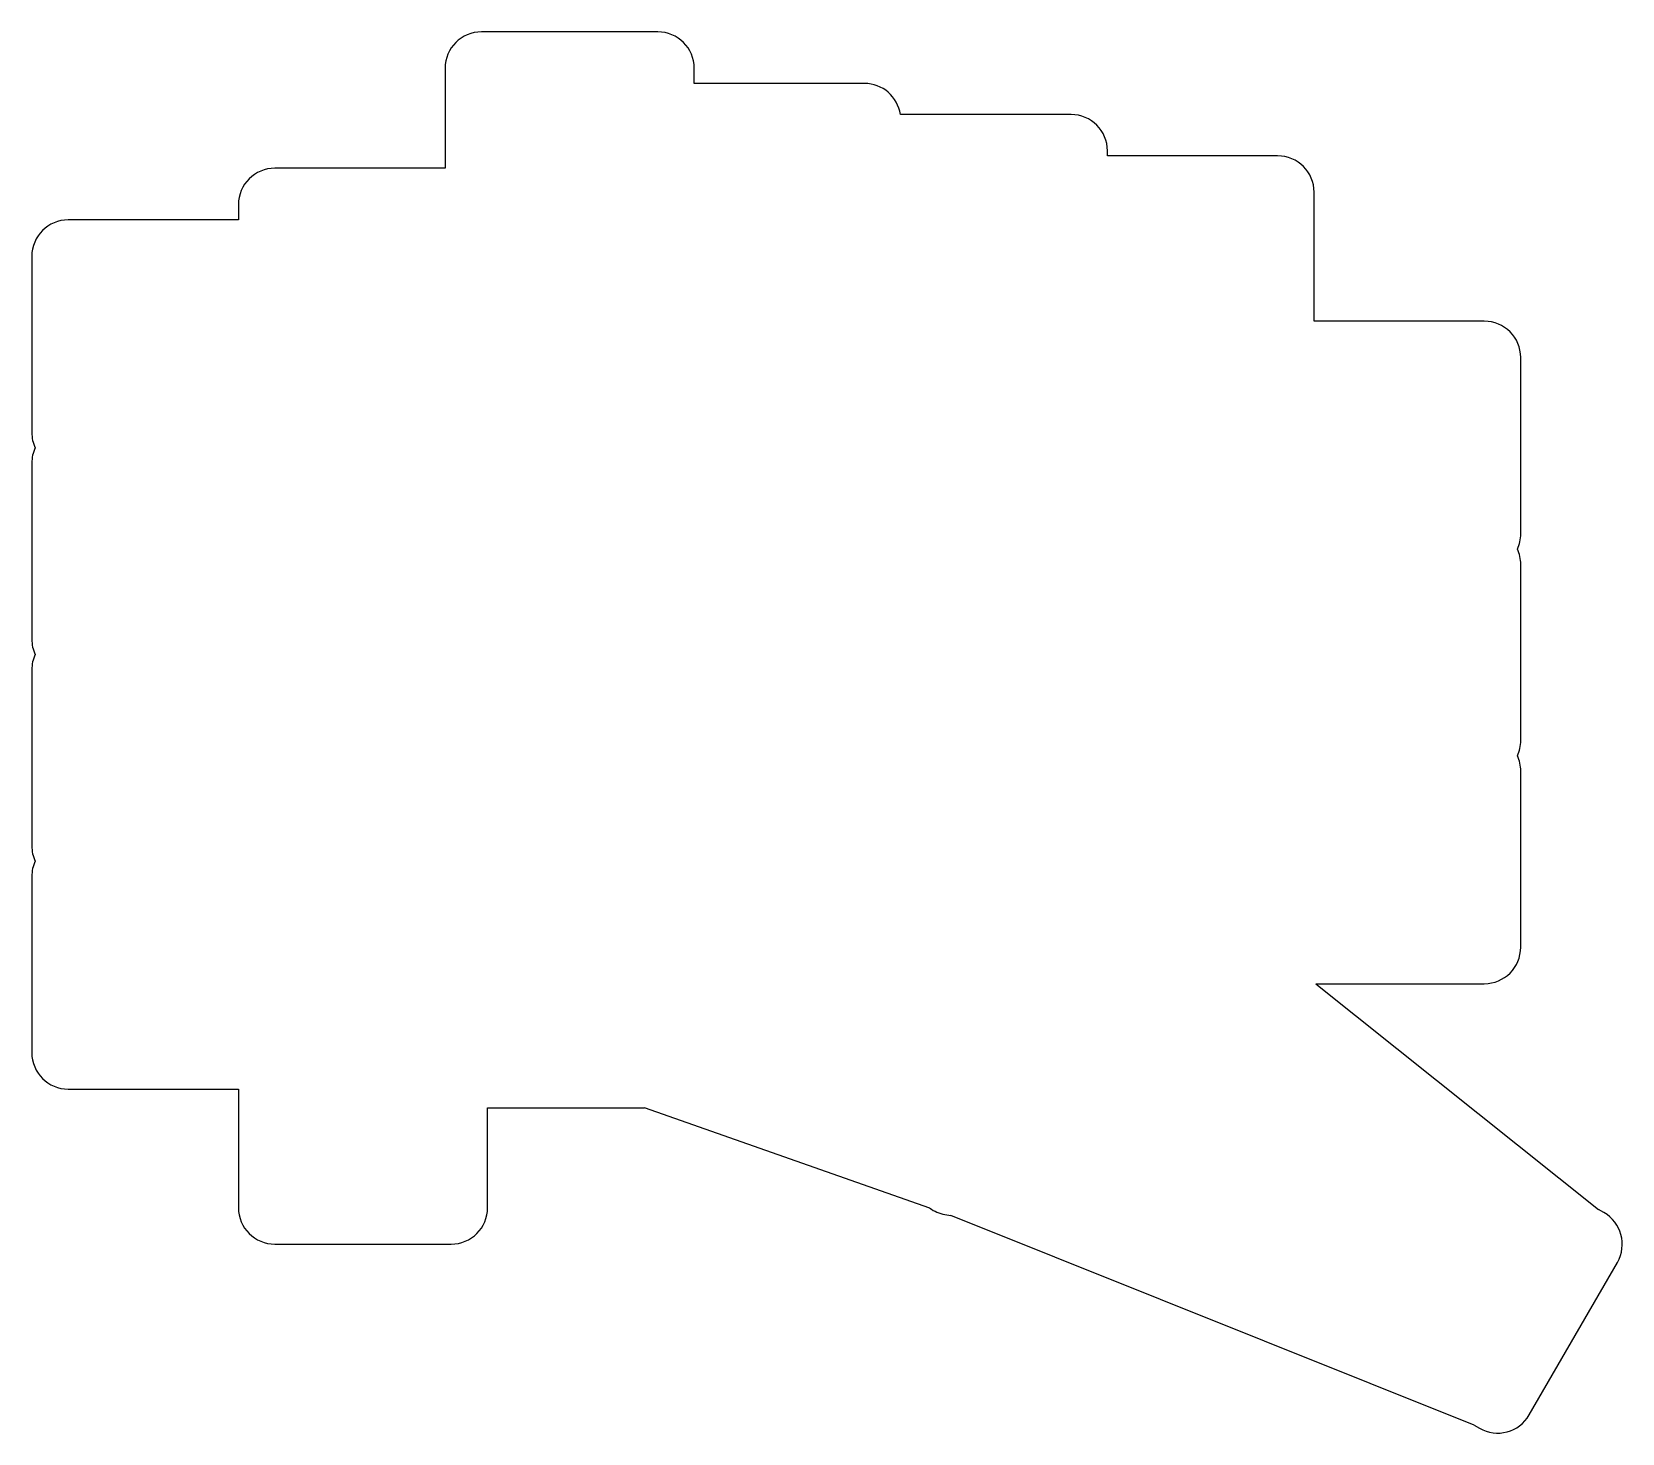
# Model space of a CAD drawing. Header units: millimetres. Extents: x 25 to 156, y -172 to -56.
import ezdxf

# ---------------------------------------------------------------- set-up
doc = ezdxf.new("R2010")
doc.units = ezdxf.units.MM

msp = doc.modelspace()

# ---------------------------------------------------------------- linework, layer by layer
for p, q in [((76.25, -56.28), (61.75, -56.28)), ((58.75, -59.28), (58.75, -67.5)), ((79.25, -60.53), (79.25, -59.28)), ((93.25, -60.53), (79.25, -60.53)), ((110.25, -63.08), (96.22, -63.08)), ((113.25, -66.48), (113.25, -66.08)), ((127.25, -66.48), (113.25, -66.48)), ((58.75, -67.5), (44.75, -67.5)), ((41.75, -70.5), (41.75, -71.75)), ((130.25, -80.08), (130.25, -69.48)), ((41.75, -71.75), (27.75, -71.75)), ((24.75, -74.75), (24.75, -89.25)), ((144.25, -80.08), (130.25, -80.08)), ((147.25, -97.58), (147.25, -83.08)), ((24.75, -91.75), (24.75, -106.25)), ((147.25, -114.58), (147.25, -100.08)), ((24.75, -108.75), (24.75, -123.25)), ((147.25, -131.58), (147.25, -117.08)), ((24.75, -125.75), (24.75, -140.25)), ((130.38, -134.58), (144.25, -134.58)), ((130.38, -134.58), (153.66, -153.15)), ((27.75, -143.25), (41.75, -143.25)), ((41.75, -143.25), (41.75, -153)), ((62.25, -153), (62.25, -144.78)), ((62.25, -144.78), (75.16, -144.78)), ((98.63, -153.04), (75.16, -144.78)), ((99.86, -153.57), (100.35, -153.65)), ((143.41, -170.9), (100.35, -153.65)), ((154.1, -153.4), (153.66, -153.15)), ((44.75, -156), (59.25, -156)), ((147.95, -170.05), (155.2, -157.5)), ((143.41, -170.9), (143.85, -171.15))]:
    msp.add_line(p, q)
for centre, start, end in [((61.75, -59.28), 90, 180), ((76.25, -59.28), 0, 90), ((93.25, -63.53), 8.6269, 90), ((110.25, -66.08), 0, 90), ((127.25, -69.48), 0, 90), ((44.75, -70.5), 90, 180), ((27.75, -74.75), 90, 180), ((144.25, -83.08), 0, 90), ((27.75, -89.25), 180, 204.6243), ((27.75, -91.75), 155.3757, 180), ((144.25, -97.58), 335.3757, 360), ((144.25, -100.08), 0, 24.6243), ((27.75, -106.25), 180, 204.6243), ((27.75, -108.75), 155.3757, 180), ((144.25, -114.58), 335.3757, 360), ((144.25, -117.08), 0, 24.6243), ((27.75, -123.25), 180, 204.6243), ((27.75, -125.75), 155.3757, 180), ((144.25, -131.58), 270, 360), ((27.75, -140.25), 180, 270), ((44.75, -153), 180, 270), ((59.25, -153), 270, 360), ((100.38, -150.61), 234.2035, 260), ((152.6, -156), 330, 60), ((145.35, -168.55), 240, 330)]:
    msp.add_arc(centre, 3, start, end)

doc.saveas('drawing.dxf')
